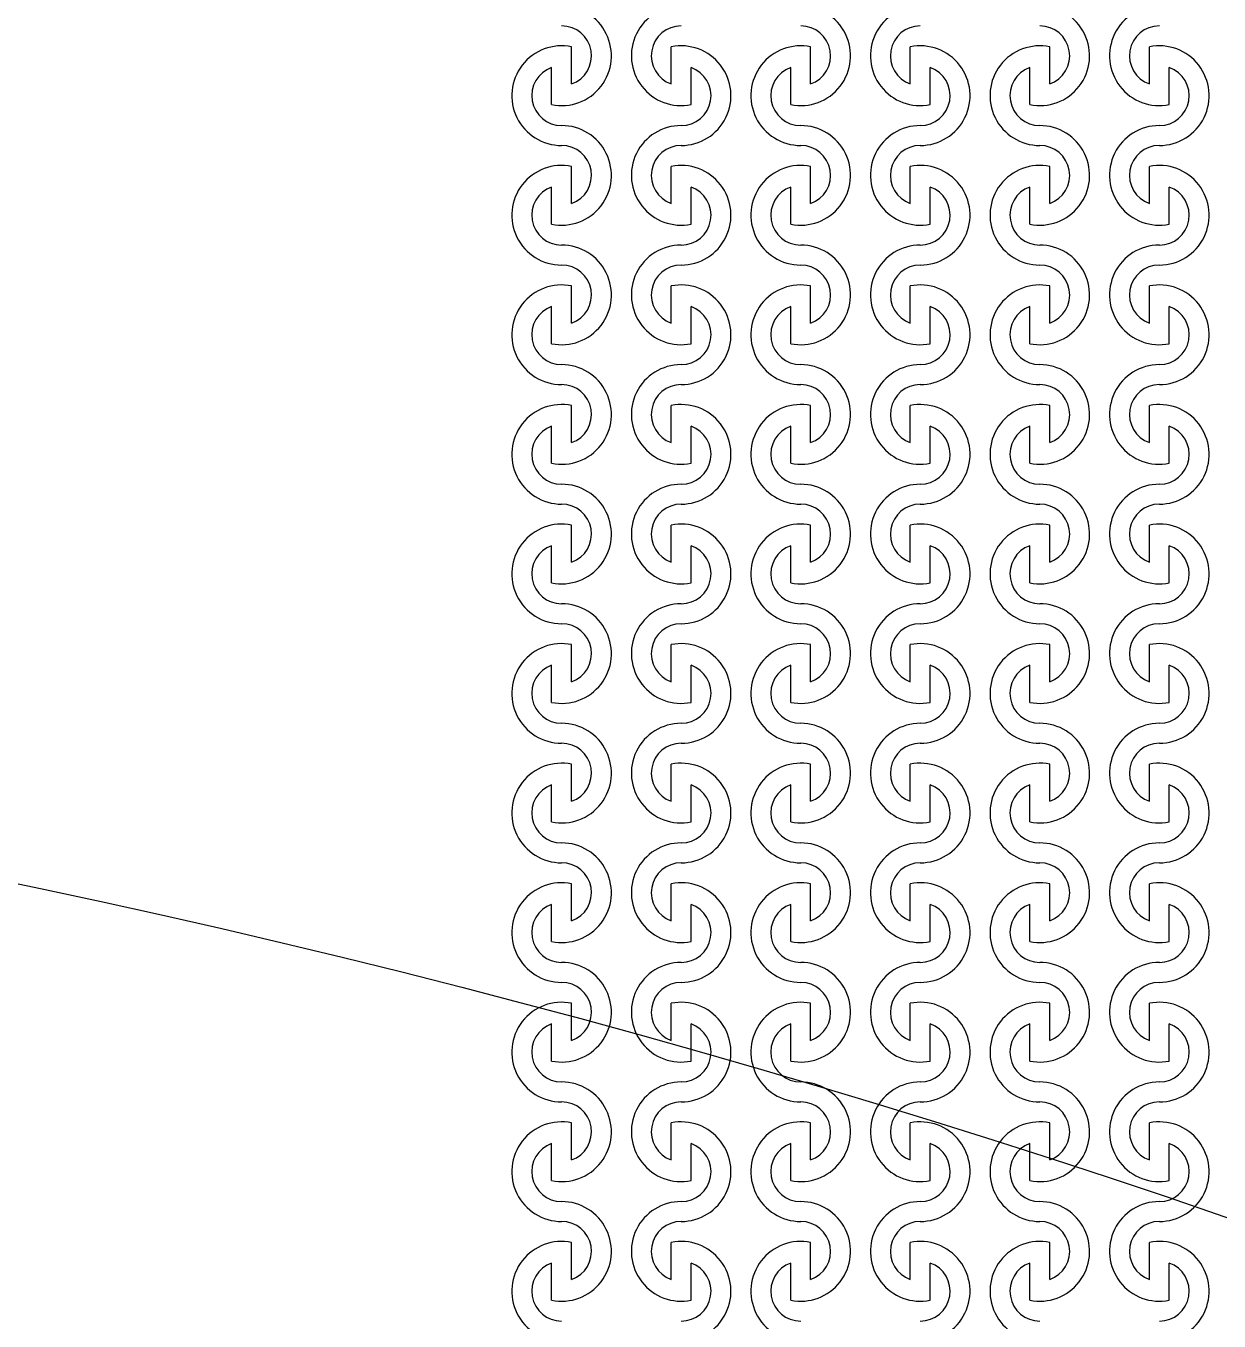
# Model space of a CAD drawing. Header units: millimetres. Extents: x 45556 to 173556, y 25313 to 153313.
# Drawn here: x 132210 to 135205, y 98688 to 101938 of the extents above; entities that cross this region are included whole.
import ezdxf

# ---------------------------------------------------------------- set-up
doc = ezdxf.new("R2010")
doc.units = ezdxf.units.MM
doc.layers.add('CLEAR', color=140, linetype='Continuous')

msp = doc.modelspace()

# ---------------------------------------------------------------- linework, layer by layer
for centre, radius in [((127056.2, 103313.2), 25000), ((127056.2, 103313.2), 15000), ((127056.2, 75313.2), 25000)]:
    msp.add_circle(centre, radius)
at = {"layer": 'CLEAR'}
for p, q in [((133579.8, 101792.5), (133579.8, 101885.7)), ((133579.8, 101792.5), (133579.8, 101885.7)), ((133579.8, 101792.5), (133579.8, 101885.7)), ((133579.8, 101792.5), (133579.8, 101885.7)), ((133829.8, 101792.5), (133829.8, 101885.7)), ((133829.8, 101792.5), (133829.8, 101885.7)), ((133829.8, 101792.5), (133829.8, 101885.7)), ((133829.8, 101792.5), (133829.8, 101885.7)), ((134179.8, 101792.5), (134179.8, 101885.7)), ((134179.8, 101792.5), (134179.8, 101885.7)), ((134179.8, 101792.5), (134179.8, 101885.7)), ((134179.8, 101792.5), (134179.8, 101885.7)), ((134429.8, 101792.5), (134429.8, 101885.7)), ((134429.8, 101792.5), (134429.8, 101885.7)), ((134429.8, 101792.5), (134429.8, 101885.7)), ((134429.8, 101792.5), (134429.8, 101885.7)), ((134779.8, 101792.5), (134779.8, 101885.7)), ((134779.8, 101792.5), (134779.8, 101885.7)), ((134779.8, 101792.5), (134779.8, 101885.7)), ((134779.8, 101792.5), (134779.8, 101885.7)), ((135029.8, 101792.5), (135029.8, 101885.7)), ((135029.8, 101792.5), (135029.8, 101885.7)), ((135029.8, 101792.5), (135029.8, 101885.7)), ((135029.8, 101792.5), (135029.8, 101885.7)), ((133529.8, 101740.8), (133529.8, 101833.9)), ((133529.8, 101740.8), (133529.8, 101833.9)), ((133529.8, 101740.8), (133529.8, 101833.9)), ((133529.8, 101740.8), (133529.8, 101833.9)), ((133879.8, 101740.8), (133879.8, 101833.9)), ((133879.8, 101740.8), (133879.8, 101833.9)), ((133879.8, 101740.8), (133879.8, 101833.9)), ((133879.8, 101740.8), (133879.8, 101833.9)), ((134129.8, 101740.8), (134129.8, 101833.9)), ((134129.8, 101740.8), (134129.8, 101833.9)), ((134129.8, 101740.8), (134129.8, 101833.9)), ((134129.8, 101740.8), (134129.8, 101833.9)), ((134479.8, 101740.8), (134479.8, 101833.9)), ((134479.8, 101740.8), (134479.8, 101833.9)), ((134479.8, 101740.8), (134479.8, 101833.9)), ((134479.8, 101740.8), (134479.8, 101833.9)), ((134729.8, 101740.8), (134729.8, 101833.9)), ((134729.8, 101740.8), (134729.8, 101833.9)), ((134729.8, 101740.8), (134729.8, 101833.9)), ((134729.8, 101740.8), (134729.8, 101833.9)), ((135079.8, 101740.8), (135079.8, 101833.9)), ((135079.8, 101740.8), (135079.8, 101833.9)), ((135079.8, 101740.8), (135079.8, 101833.9)), ((135079.8, 101740.8), (135079.8, 101833.9)), ((133579.8, 101492.5), (133579.8, 101585.7)), ((133579.8, 101492.5), (133579.8, 101585.7)), ((133579.8, 101492.5), (133579.8, 101585.7)), ((133579.8, 101492.5), (133579.8, 101585.7)), ((133829.8, 101492.5), (133829.8, 101585.7)), ((133829.8, 101492.5), (133829.8, 101585.7)), ((133829.8, 101492.5), (133829.8, 101585.7)), ((133829.8, 101492.5), (133829.8, 101585.7)), ((134179.8, 101492.5), (134179.8, 101585.7)), ((134179.8, 101492.5), (134179.8, 101585.7)), ((134179.8, 101492.5), (134179.8, 101585.7)), ((134179.8, 101492.5), (134179.8, 101585.7)), ((134429.8, 101492.5), (134429.8, 101585.7)), ((134429.8, 101492.5), (134429.8, 101585.7)), ((134429.8, 101492.5), (134429.8, 101585.7)), ((134429.8, 101492.5), (134429.8, 101585.7)), ((134779.8, 101492.5), (134779.8, 101585.7)), ((134779.8, 101492.5), (134779.8, 101585.7)), ((134779.8, 101492.5), (134779.8, 101585.7)), ((134779.8, 101492.5), (134779.8, 101585.7)), ((135029.8, 101492.5), (135029.8, 101585.7)), ((135029.8, 101492.5), (135029.8, 101585.7)), ((135029.8, 101492.5), (135029.8, 101585.7)), ((135029.8, 101492.5), (135029.8, 101585.7)), ((133529.8, 101440.8), (133529.8, 101533.9)), ((133529.8, 101440.8), (133529.8, 101533.9)), ((133529.8, 101440.8), (133529.8, 101533.9)), ((133529.8, 101440.8), (133529.8, 101533.9)), ((133879.8, 101440.8), (133879.8, 101533.9)), ((133879.8, 101440.8), (133879.8, 101533.9)), ((133879.8, 101440.8), (133879.8, 101533.9)), ((133879.8, 101440.8), (133879.8, 101533.9)), ((134129.8, 101440.8), (134129.8, 101533.9)), ((134129.8, 101440.8), (134129.8, 101533.9)), ((134129.8, 101440.8), (134129.8, 101533.9)), ((134129.8, 101440.8), (134129.8, 101533.9)), ((134479.8, 101440.8), (134479.8, 101533.9)), ((134479.8, 101440.8), (134479.8, 101533.9)), ((134479.8, 101440.8), (134479.8, 101533.9)), ((134479.8, 101440.8), (134479.8, 101533.9)), ((134729.8, 101440.8), (134729.8, 101533.9)), ((134729.8, 101440.8), (134729.8, 101533.9)), ((134729.8, 101440.8), (134729.8, 101533.9)), ((134729.8, 101440.8), (134729.8, 101533.9)), ((135079.8, 101440.8), (135079.8, 101533.9)), ((135079.8, 101440.8), (135079.8, 101533.9)), ((135079.8, 101440.8), (135079.8, 101533.9)), ((135079.8, 101440.8), (135079.8, 101533.9)), ((133579.8, 101192.5), (133579.8, 101285.7)), ((133579.8, 101192.5), (133579.8, 101285.7)), ((133579.8, 101192.5), (133579.8, 101285.7)), ((133579.8, 101192.5), (133579.8, 101285.7)), ((133829.8, 101192.5), (133829.8, 101285.7)), ((133829.8, 101192.5), (133829.8, 101285.7)), ((133829.8, 101192.5), (133829.8, 101285.7)), ((133829.8, 101192.5), (133829.8, 101285.7)), ((134179.8, 101192.5), (134179.8, 101285.7)), ((134179.8, 101192.5), (134179.8, 101285.7)), ((134179.8, 101192.5), (134179.8, 101285.7)), ((134179.8, 101192.5), (134179.8, 101285.7)), ((134429.8, 101192.5), (134429.8, 101285.7)), ((134429.8, 101192.5), (134429.8, 101285.7)), ((134429.8, 101192.5), (134429.8, 101285.7)), ((134429.8, 101192.5), (134429.8, 101285.7)), ((134779.8, 101192.5), (134779.8, 101285.7)), ((134779.8, 101192.5), (134779.8, 101285.7)), ((134779.8, 101192.5), (134779.8, 101285.7)), ((134779.8, 101192.5), (134779.8, 101285.7)), ((135029.8, 101192.5), (135029.8, 101285.7)), ((135029.8, 101192.5), (135029.8, 101285.7)), ((135029.8, 101192.5), (135029.8, 101285.7)), ((135029.8, 101192.5), (135029.8, 101285.7)), ((133529.8, 101140.8), (133529.8, 101233.9)), ((133529.8, 101140.8), (133529.8, 101233.9)), ((133529.8, 101140.8), (133529.8, 101233.9)), ((133529.8, 101140.8), (133529.8, 101233.9)), ((133879.8, 101140.8), (133879.8, 101233.9)), ((133879.8, 101140.8), (133879.8, 101233.9)), ((133879.8, 101140.8), (133879.8, 101233.9)), ((133879.8, 101140.8), (133879.8, 101233.9)), ((134129.8, 101140.8), (134129.8, 101233.9)), ((134129.8, 101140.8), (134129.8, 101233.9)), ((134129.8, 101140.8), (134129.8, 101233.9)), ((134129.8, 101140.8), (134129.8, 101233.9)), ((134479.8, 101140.8), (134479.8, 101233.9)), ((134479.8, 101140.8), (134479.8, 101233.9)), ((134479.8, 101140.8), (134479.8, 101233.9)), ((134479.8, 101140.8), (134479.8, 101233.9)), ((134729.8, 101140.8), (134729.8, 101233.9)), ((134729.8, 101140.8), (134729.8, 101233.9)), ((134729.8, 101140.8), (134729.8, 101233.9)), ((134729.8, 101140.8), (134729.8, 101233.9)), ((135079.8, 101140.8), (135079.8, 101233.9)), ((135079.8, 101140.8), (135079.8, 101233.9)), ((135079.8, 101140.8), (135079.8, 101233.9)), ((135079.8, 101140.8), (135079.8, 101233.9)), ((133579.8, 100892.5), (133579.8, 100985.7)), ((133579.8, 100892.5), (133579.8, 100985.7)), ((133579.8, 100892.5), (133579.8, 100985.7)), ((133579.8, 100892.5), (133579.8, 100985.7)), ((133829.8, 100892.5), (133829.8, 100985.7)), ((133829.8, 100892.5), (133829.8, 100985.7)), ((133829.8, 100892.5), (133829.8, 100985.7)), ((133829.8, 100892.5), (133829.8, 100985.7)), ((134179.8, 100892.5), (134179.8, 100985.7)), ((134179.8, 100892.5), (134179.8, 100985.7)), ((134179.8, 100892.5), (134179.8, 100985.7)), ((134179.8, 100892.5), (134179.8, 100985.7)), ((134429.8, 100892.5), (134429.8, 100985.7)), ((134429.8, 100892.5), (134429.8, 100985.7)), ((134429.8, 100892.5), (134429.8, 100985.7)), ((134429.8, 100892.5), (134429.8, 100985.7)), ((134779.8, 100892.5), (134779.8, 100985.7)), ((134779.8, 100892.5), (134779.8, 100985.7)), ((134779.8, 100892.5), (134779.8, 100985.7)), ((134779.8, 100892.5), (134779.8, 100985.7)), ((135029.8, 100892.5), (135029.8, 100985.7)), ((135029.8, 100892.5), (135029.8, 100985.7)), ((135029.8, 100892.5), (135029.8, 100985.7)), ((135029.8, 100892.5), (135029.8, 100985.7)), ((133529.8, 100840.8), (133529.8, 100933.9)), ((133529.8, 100840.8), (133529.8, 100933.9)), ((133529.8, 100840.8), (133529.8, 100933.9)), ((133529.8, 100840.8), (133529.8, 100933.9)), ((133879.8, 100840.8), (133879.8, 100933.9)), ((133879.8, 100840.8), (133879.8, 100933.9)), ((133879.8, 100840.8), (133879.8, 100933.9)), ((133879.8, 100840.8), (133879.8, 100933.9)), ((134129.8, 100840.8), (134129.8, 100933.9)), ((134129.8, 100840.8), (134129.8, 100933.9)), ((134129.8, 100840.8), (134129.8, 100933.9)), ((134129.8, 100840.8), (134129.8, 100933.9)), ((134479.8, 100840.8), (134479.8, 100933.9)), ((134479.8, 100840.8), (134479.8, 100933.9)), ((134479.8, 100840.8), (134479.8, 100933.9)), ((134479.8, 100840.8), (134479.8, 100933.9)), ((134729.8, 100840.8), (134729.8, 100933.9)), ((134729.8, 100840.8), (134729.8, 100933.9)), ((134729.8, 100840.8), (134729.8, 100933.9)), ((134729.8, 100840.8), (134729.8, 100933.9)), ((135079.8, 100840.8), (135079.8, 100933.9)), ((135079.8, 100840.8), (135079.8, 100933.9)), ((135079.8, 100840.8), (135079.8, 100933.9)), ((135079.8, 100840.8), (135079.8, 100933.9)), ((133579.8, 100592.5), (133579.8, 100685.7)), ((133579.8, 100592.5), (133579.8, 100685.7)), ((133579.8, 100592.5), (133579.8, 100685.7)), ((133579.8, 100592.5), (133579.8, 100685.7)), ((133829.8, 100592.5), (133829.8, 100685.7)), ((133829.8, 100592.5), (133829.8, 100685.7)), ((133829.8, 100592.5), (133829.8, 100685.7)), ((133829.8, 100592.5), (133829.8, 100685.7)), ((134179.8, 100592.5), (134179.8, 100685.7)), ((134179.8, 100592.5), (134179.8, 100685.7)), ((134179.8, 100592.5), (134179.8, 100685.7)), ((134179.8, 100592.5), (134179.8, 100685.7)), ((134429.8, 100592.5), (134429.8, 100685.7)), ((134429.8, 100592.5), (134429.8, 100685.7)), ((134429.8, 100592.5), (134429.8, 100685.7)), ((134429.8, 100592.5), (134429.8, 100685.7)), ((134779.8, 100592.5), (134779.8, 100685.7)), ((134779.8, 100592.5), (134779.8, 100685.7)), ((134779.8, 100592.5), (134779.8, 100685.7)), ((134779.8, 100592.5), (134779.8, 100685.7)), ((135029.8, 100592.5), (135029.8, 100685.7)), ((135029.8, 100592.5), (135029.8, 100685.7)), ((135029.8, 100592.5), (135029.8, 100685.7)), ((135029.8, 100592.5), (135029.8, 100685.7)), ((133529.8, 100540.8), (133529.8, 100633.9)), ((133529.8, 100540.8), (133529.8, 100633.9)), ((133529.8, 100540.8), (133529.8, 100633.9)), ((133529.8, 100540.8), (133529.8, 100633.9)), ((133879.8, 100540.8), (133879.8, 100633.9)), ((133879.8, 100540.8), (133879.8, 100633.9)), ((133879.8, 100540.8), (133879.8, 100633.9)), ((133879.8, 100540.8), (133879.8, 100633.9)), ((134129.8, 100540.8), (134129.8, 100633.9)), ((134129.8, 100540.8), (134129.8, 100633.9)), ((134129.8, 100540.8), (134129.8, 100633.9)), ((134129.8, 100540.8), (134129.8, 100633.9)), ((134479.8, 100540.8), (134479.8, 100633.9)), ((134479.8, 100540.8), (134479.8, 100633.9)), ((134479.8, 100540.8), (134479.8, 100633.9)), ((134479.8, 100540.8), (134479.8, 100633.9)), ((134729.8, 100540.8), (134729.8, 100633.9)), ((134729.8, 100540.8), (134729.8, 100633.9)), ((134729.8, 100540.8), (134729.8, 100633.9)), ((134729.8, 100540.8), (134729.8, 100633.9)), ((135079.8, 100540.8), (135079.8, 100633.9)), ((135079.8, 100540.8), (135079.8, 100633.9)), ((135079.8, 100540.8), (135079.8, 100633.9)), ((135079.8, 100540.8), (135079.8, 100633.9)), ((133579.8, 100292.5), (133579.8, 100385.7)), ((133579.8, 100292.5), (133579.8, 100385.7)), ((133579.8, 100292.5), (133579.8, 100385.7)), ((133579.8, 100292.5), (133579.8, 100385.7)), ((133829.8, 100292.5), (133829.8, 100385.7)), ((133829.8, 100292.5), (133829.8, 100385.7)), ((133829.8, 100292.5), (133829.8, 100385.7)), ((133829.8, 100292.5), (133829.8, 100385.7)), ((134179.8, 100292.5), (134179.8, 100385.7)), ((134179.8, 100292.5), (134179.8, 100385.7)), ((134179.8, 100292.5), (134179.8, 100385.7)), ((134179.8, 100292.5), (134179.8, 100385.7)), ((134429.8, 100292.5), (134429.8, 100385.7)), ((134429.8, 100292.5), (134429.8, 100385.7)), ((134429.8, 100292.5), (134429.8, 100385.7)), ((134429.8, 100292.5), (134429.8, 100385.7)), ((134779.8, 100292.5), (134779.8, 100385.7)), ((134779.8, 100292.5), (134779.8, 100385.7)), ((134779.8, 100292.5), (134779.8, 100385.7)), ((134779.8, 100292.5), (134779.8, 100385.7)), ((135029.8, 100292.5), (135029.8, 100385.7)), ((135029.8, 100292.5), (135029.8, 100385.7)), ((135029.8, 100292.5), (135029.8, 100385.7)), ((135029.8, 100292.5), (135029.8, 100385.7)), ((133529.8, 100240.8), (133529.8, 100333.9)), ((133529.8, 100240.8), (133529.8, 100333.9)), ((133529.8, 100240.8), (133529.8, 100333.9)), ((133529.8, 100240.8), (133529.8, 100333.9)), ((133879.8, 100240.8), (133879.8, 100333.9)), ((133879.8, 100240.8), (133879.8, 100333.9)), ((133879.8, 100240.8), (133879.8, 100333.9)), ((133879.8, 100240.8), (133879.8, 100333.9)), ((134129.8, 100240.8), (134129.8, 100333.9)), ((134129.8, 100240.8), (134129.8, 100333.9)), ((134129.8, 100240.8), (134129.8, 100333.9)), ((134129.8, 100240.8), (134129.8, 100333.9)), ((134479.8, 100240.8), (134479.8, 100333.9)), ((134479.8, 100240.8), (134479.8, 100333.9)), ((134479.8, 100240.8), (134479.8, 100333.9)), ((134479.8, 100240.8), (134479.8, 100333.9)), ((134729.8, 100240.8), (134729.8, 100333.9)), ((134729.8, 100240.8), (134729.8, 100333.9)), ((134729.8, 100240.8), (134729.8, 100333.9)), ((134729.8, 100240.8), (134729.8, 100333.9)), ((135079.8, 100240.8), (135079.8, 100333.9)), ((135079.8, 100240.8), (135079.8, 100333.9)), ((135079.8, 100240.8), (135079.8, 100333.9)), ((135079.8, 100240.8), (135079.8, 100333.9)), ((133579.8, 99992.5), (133579.8, 100085.7)), ((133579.8, 99992.5), (133579.8, 100085.7)), ((133579.8, 99992.5), (133579.8, 100085.7)), ((133579.8, 99992.5), (133579.8, 100085.7)), ((133829.8, 99992.5), (133829.8, 100085.7)), ((133829.8, 99992.5), (133829.8, 100085.7)), ((133829.8, 99992.5), (133829.8, 100085.7)), ((133829.8, 99992.5), (133829.8, 100085.7)), ((134179.8, 99992.5), (134179.8, 100085.7)), ((134179.8, 99992.5), (134179.8, 100085.7)), ((134179.8, 99992.5), (134179.8, 100085.7)), ((134179.8, 99992.5), (134179.8, 100085.7)), ((134429.8, 99992.5), (134429.8, 100085.7)), ((134429.8, 99992.5), (134429.8, 100085.7)), ((134429.8, 99992.5), (134429.8, 100085.7)), ((134429.8, 99992.5), (134429.8, 100085.7)), ((134779.8, 99992.5), (134779.8, 100085.7)), ((134779.8, 99992.5), (134779.8, 100085.7)), ((134779.8, 99992.5), (134779.8, 100085.7)), ((134779.8, 99992.5), (134779.8, 100085.7)), ((135029.8, 99992.5), (135029.8, 100085.7)), ((135029.8, 99992.5), (135029.8, 100085.7)), ((135029.8, 99992.5), (135029.8, 100085.7)), ((135029.8, 99992.5), (135029.8, 100085.7)), ((133529.8, 99940.8), (133529.8, 100033.9)), ((133529.8, 99940.8), (133529.8, 100033.9)), ((133529.8, 99940.8), (133529.8, 100033.9)), ((133529.8, 99940.8), (133529.8, 100033.9)), ((133879.8, 99940.8), (133879.8, 100033.9)), ((133879.8, 99940.8), (133879.8, 100033.9)), ((133879.8, 99940.8), (133879.8, 100033.9)), ((133879.8, 99940.8), (133879.8, 100033.9)), ((134129.8, 99940.8), (134129.8, 100033.9)), ((134129.8, 99940.8), (134129.8, 100033.9)), ((134129.8, 99940.8), (134129.8, 100033.9)), ((134129.8, 99940.8), (134129.8, 100033.9)), ((134479.8, 99940.8), (134479.8, 100033.9)), ((134479.8, 99940.8), (134479.8, 100033.9)), ((134479.8, 99940.8), (134479.8, 100033.9)), ((134479.8, 99940.8), (134479.8, 100033.9)), ((134729.8, 99940.8), (134729.8, 100033.9)), ((134729.8, 99940.8), (134729.8, 100033.9)), ((134729.8, 99940.8), (134729.8, 100033.9)), ((134729.8, 99940.8), (134729.8, 100033.9)), ((135079.8, 99940.8), (135079.8, 100033.9)), ((135079.8, 99940.8), (135079.8, 100033.9)), ((135079.8, 99940.8), (135079.8, 100033.9)), ((135079.8, 99940.8), (135079.8, 100033.9)), ((133579.8, 99692.5), (133579.8, 99785.7)), ((133579.8, 99692.5), (133579.8, 99785.7)), ((133579.8, 99692.5), (133579.8, 99785.7)), ((133579.8, 99692.5), (133579.8, 99785.7)), ((133829.8, 99692.5), (133829.8, 99785.7)), ((133829.8, 99692.5), (133829.8, 99785.7)), ((133829.8, 99692.5), (133829.8, 99785.7)), ((133829.8, 99692.5), (133829.8, 99785.7)), ((134179.8, 99692.5), (134179.8, 99785.7)), ((134179.8, 99692.5), (134179.8, 99785.7)), ((134179.8, 99692.5), (134179.8, 99785.7)), ((134179.8, 99692.5), (134179.8, 99785.7)), ((134429.8, 99692.5), (134429.8, 99785.7)), ((134429.8, 99692.5), (134429.8, 99785.7)), ((134429.8, 99692.5), (134429.8, 99785.7)), ((134429.8, 99692.5), (134429.8, 99785.7)), ((134779.8, 99692.5), (134779.8, 99785.7)), ((134779.8, 99692.5), (134779.8, 99785.7)), ((134779.8, 99692.5), (134779.8, 99785.7)), ((134779.8, 99692.5), (134779.8, 99785.7)), ((135029.8, 99692.5), (135029.8, 99785.7)), ((135029.8, 99692.5), (135029.8, 99785.7)), ((135029.8, 99692.5), (135029.8, 99785.7)), ((135029.8, 99692.5), (135029.8, 99785.7)), ((133529.8, 99640.8), (133529.8, 99733.9)), ((133529.8, 99640.8), (133529.8, 99733.9)), ((133529.8, 99640.8), (133529.8, 99733.9)), ((133529.8, 99640.8), (133529.8, 99733.9)), ((133879.8, 99640.8), (133879.8, 99733.9)), ((133879.8, 99640.8), (133879.8, 99733.9)), ((133879.8, 99640.8), (133879.8, 99733.9)), ((133879.8, 99640.8), (133879.8, 99733.9)), ((134129.8, 99640.8), (134129.8, 99733.9)), ((134129.8, 99640.8), (134129.8, 99733.9)), ((134129.8, 99640.8), (134129.8, 99733.9)), ((134129.8, 99640.8), (134129.8, 99733.9)), ((134479.8, 99640.8), (134479.8, 99733.9)), ((134479.8, 99640.8), (134479.8, 99733.9)), ((134479.8, 99640.8), (134479.8, 99733.9)), ((134479.8, 99640.8), (134479.8, 99733.9)), ((134729.8, 99640.8), (134729.8, 99733.9)), ((134729.8, 99640.8), (134729.8, 99733.9)), ((134729.8, 99640.8), (134729.8, 99733.9)), ((134729.8, 99640.8), (134729.8, 99733.9)), ((135079.8, 99640.8), (135079.8, 99733.9)), ((135079.8, 99640.8), (135079.8, 99733.9)), ((135079.8, 99640.8), (135079.8, 99733.9)), ((135079.8, 99640.8), (135079.8, 99733.9)), ((133579.8, 99392.5), (133579.8, 99485.7)), ((133579.8, 99392.5), (133579.8, 99485.7)), ((133579.8, 99392.5), (133579.8, 99485.7)), ((133579.8, 99392.5), (133579.8, 99485.7)), ((133829.8, 99392.5), (133829.8, 99485.7)), ((133829.8, 99392.5), (133829.8, 99485.7)), ((133829.8, 99392.5), (133829.8, 99485.7)), ((133829.8, 99392.5), (133829.8, 99485.7)), ((134179.8, 99392.5), (134179.8, 99485.7)), ((134179.8, 99392.5), (134179.8, 99485.7)), ((134179.8, 99392.5), (134179.8, 99485.7)), ((134179.8, 99392.5), (134179.8, 99485.7)), ((134429.8, 99392.5), (134429.8, 99485.7)), ((134429.8, 99392.5), (134429.8, 99485.7)), ((134429.8, 99392.5), (134429.8, 99485.7)), ((134429.8, 99392.5), (134429.8, 99485.7)), ((134779.8, 99392.5), (134779.8, 99485.7)), ((134779.8, 99392.5), (134779.8, 99485.7)), ((134779.8, 99392.5), (134779.8, 99485.7)), ((134779.8, 99392.5), (134779.8, 99485.7)), ((135029.8, 99392.5), (135029.8, 99485.7)), ((135029.8, 99392.5), (135029.8, 99485.7)), ((135029.8, 99392.5), (135029.8, 99485.7)), ((135029.8, 99392.5), (135029.8, 99485.7)), ((133529.8, 99340.8), (133529.8, 99433.9)), ((133529.8, 99340.8), (133529.8, 99433.9)), ((133529.8, 99340.8), (133529.8, 99433.9)), ((133529.8, 99340.8), (133529.8, 99433.9)), ((133879.8, 99340.8), (133879.8, 99433.9)), ((133879.8, 99340.8), (133879.8, 99433.9)), ((133879.8, 99340.8), (133879.8, 99433.9)), ((133879.8, 99340.8), (133879.8, 99433.9)), ((134129.8, 99340.8), (134129.8, 99433.9)), ((134129.8, 99340.8), (134129.8, 99433.9)), ((134129.8, 99340.8), (134129.8, 99433.9)), ((134129.8, 99340.8), (134129.8, 99433.9)), ((134479.8, 99340.8), (134479.8, 99433.9)), ((134479.8, 99340.8), (134479.8, 99433.9)), ((134479.8, 99340.8), (134479.8, 99433.9)), ((134479.8, 99340.8), (134479.8, 99433.9)), ((134729.8, 99340.8), (134729.8, 99433.9)), ((134729.8, 99340.8), (134729.8, 99433.9)), ((134729.8, 99340.8), (134729.8, 99433.9)), ((134729.8, 99340.8), (134729.8, 99433.9)), ((135079.8, 99340.8), (135079.8, 99433.9)), ((135079.8, 99340.8), (135079.8, 99433.9)), ((135079.8, 99340.8), (135079.8, 99433.9)), ((135079.8, 99340.8), (135079.8, 99433.9)), ((133579.8, 99092.5), (133579.8, 99185.7)), ((133579.8, 99092.5), (133579.8, 99185.7)), ((133579.8, 99092.5), (133579.8, 99185.7)), ((133579.8, 99092.5), (133579.8, 99185.7)), ((133829.8, 99092.5), (133829.8, 99185.7)), ((133829.8, 99092.5), (133829.8, 99185.7)), ((133829.8, 99092.5), (133829.8, 99185.7)), ((133829.8, 99092.5), (133829.8, 99185.7)), ((134179.8, 99092.5), (134179.8, 99185.7)), ((134179.8, 99092.5), (134179.8, 99185.7)), ((134179.8, 99092.5), (134179.8, 99185.7)), ((134179.8, 99092.5), (134179.8, 99185.7)), ((134429.8, 99092.5), (134429.8, 99185.7)), ((134429.8, 99092.5), (134429.8, 99185.7)), ((134429.8, 99092.5), (134429.8, 99185.7)), ((134429.8, 99092.5), (134429.8, 99185.7)), ((134779.8, 99092.5), (134779.8, 99185.7)), ((134779.8, 99092.5), (134779.8, 99185.7)), ((134779.8, 99092.5), (134779.8, 99185.7)), ((134779.8, 99092.5), (134779.8, 99185.7)), ((135029.8, 99092.5), (135029.8, 99185.7)), ((135029.8, 99092.5), (135029.8, 99185.7)), ((135029.8, 99092.5), (135029.8, 99185.7)), ((135029.8, 99092.5), (135029.8, 99185.7)), ((133529.8, 99040.8), (133529.8, 99133.9)), ((133529.8, 99040.8), (133529.8, 99133.9)), ((133529.8, 99040.8), (133529.8, 99133.9)), ((133529.8, 99040.8), (133529.8, 99133.9)), ((133879.8, 99040.8), (133879.8, 99133.9)), ((133879.8, 99040.8), (133879.8, 99133.9)), ((133879.8, 99040.8), (133879.8, 99133.9)), ((133879.8, 99040.8), (133879.8, 99133.9)), ((134129.8, 99040.8), (134129.8, 99133.9)), ((134129.8, 99040.8), (134129.8, 99133.9)), ((134129.8, 99040.8), (134129.8, 99133.9)), ((134129.8, 99040.8), (134129.8, 99133.9)), ((134479.8, 99040.8), (134479.8, 99133.9)), ((134479.8, 99040.8), (134479.8, 99133.9)), ((134479.8, 99040.8), (134479.8, 99133.9)), ((134479.8, 99040.8), (134479.8, 99133.9)), ((134729.8, 99040.8), (134729.8, 99133.9)), ((134729.8, 99040.8), (134729.8, 99133.9)), ((134729.8, 99040.8), (134729.8, 99133.9)), ((134729.8, 99040.8), (134729.8, 99133.9)), ((135079.8, 99040.8), (135079.8, 99133.9)), ((135079.8, 99040.8), (135079.8, 99133.9)), ((135079.8, 99040.8), (135079.8, 99133.9)), ((135079.8, 99040.8), (135079.8, 99133.9)), ((133579.8, 98792.5), (133579.8, 98885.7)), ((133579.8, 98792.5), (133579.8, 98885.7)), ((133579.8, 98792.5), (133579.8, 98885.7)), ((133579.8, 98792.5), (133579.8, 98885.7)), ((133829.8, 98792.5), (133829.8, 98885.7)), ((133829.8, 98792.5), (133829.8, 98885.7)), ((133829.8, 98792.5), (133829.8, 98885.7)), ((133829.8, 98792.5), (133829.8, 98885.7)), ((134179.8, 98792.5), (134179.8, 98885.7)), ((134179.8, 98792.5), (134179.8, 98885.7)), ((134179.8, 98792.5), (134179.8, 98885.7)), ((134179.8, 98792.5), (134179.8, 98885.7)), ((134429.8, 98792.5), (134429.8, 98885.7)), ((134429.8, 98792.5), (134429.8, 98885.7)), ((134429.8, 98792.5), (134429.8, 98885.7)), ((134429.8, 98792.5), (134429.8, 98885.7)), ((134779.8, 98792.5), (134779.8, 98885.7)), ((134779.8, 98792.5), (134779.8, 98885.7)), ((134779.8, 98792.5), (134779.8, 98885.7)), ((134779.8, 98792.5), (134779.8, 98885.7)), ((135029.8, 98792.5), (135029.8, 98885.7)), ((135029.8, 98792.5), (135029.8, 98885.7)), ((135029.8, 98792.5), (135029.8, 98885.7)), ((135029.8, 98792.5), (135029.8, 98885.7)), ((133529.8, 98740.8), (133529.8, 98833.9)), ((133529.8, 98740.8), (133529.8, 98833.9)), ((133529.8, 98740.8), (133529.8, 98833.9)), ((133529.8, 98740.8), (133529.8, 98833.9)), ((133879.8, 98740.8), (133879.8, 98833.9)), ((133879.8, 98740.8), (133879.8, 98833.9)), ((133879.8, 98740.8), (133879.8, 98833.9)), ((133879.8, 98740.8), (133879.8, 98833.9)), ((134129.8, 98740.8), (134129.8, 98833.9)), ((134129.8, 98740.8), (134129.8, 98833.9)), ((134129.8, 98740.8), (134129.8, 98833.9)), ((134129.8, 98740.8), (134129.8, 98833.9)), ((134479.8, 98740.8), (134479.8, 98833.9)), ((134479.8, 98740.8), (134479.8, 98833.9)), ((134479.8, 98740.8), (134479.8, 98833.9)), ((134479.8, 98740.8), (134479.8, 98833.9)), ((134729.8, 98740.8), (134729.8, 98833.9)), ((134729.8, 98740.8), (134729.8, 98833.9)), ((134729.8, 98740.8), (134729.8, 98833.9)), ((134729.8, 98740.8), (134729.8, 98833.9)), ((135079.8, 98740.8), (135079.8, 98833.9)), ((135079.8, 98740.8), (135079.8, 98833.9)), ((135079.8, 98740.8), (135079.8, 98833.9)), ((135079.8, 98740.8), (135079.8, 98833.9))]:
    msp.add_line(p, q, dxfattribs=at)
for centre, radius, start, end in [((133554.8, 101863.2), 125, 258.463, 90), ((133554.8, 101863.2), 125, 258.463, 90), ((133854.8, 101863.2), 125, 90, 281.537), ((133854.8, 101863.2), 125, 90, 281.537), ((134154.8, 101863.2), 125, 258.463, 90), ((134154.8, 101863.2), 125, 258.463, 90), ((134454.8, 101863.2), 125, 90, 281.537), ((134454.8, 101863.2), 125, 90, 281.537), ((134754.8, 101863.2), 125, 258.463, 90), ((134754.8, 101863.2), 125, 258.463, 90), ((135054.8, 101863.2), 125, 90, 281.537), ((135054.8, 101863.2), 125, 90, 281.537), ((133554.8, 101863.2), 75, 289.4712, 90), ((133554.8, 101863.2), 75, 289.4712, 90), ((133854.8, 101863.2), 75, 90, 250.5288), ((133854.8, 101863.2), 75, 90, 250.5288), ((134154.8, 101863.2), 75, 289.4712, 90), ((134154.8, 101863.2), 75, 289.4712, 90), ((134454.8, 101863.2), 75, 90, 250.5288), ((134454.8, 101863.2), 75, 90, 250.5288), ((134754.8, 101863.2), 75, 289.4712, 90), ((134754.8, 101863.2), 75, 289.4712, 90), ((135054.8, 101863.2), 75, 90, 250.5288), ((135054.8, 101863.2), 75, 90, 250.5288), ((133554.8, 101763.2), 125, 78.463, 270), ((133554.8, 101763.2), 125, 78.463, 270), ((133854.8, 101763.2), 125, 270, 101.537), ((133854.8, 101763.2), 125, 270, 101.537), ((134154.8, 101763.2), 125, 78.463, 270), ((134154.8, 101763.2), 125, 78.463, 270), ((134454.8, 101763.2), 125, 270, 101.537), ((134454.8, 101763.2), 125, 270, 101.537), ((134754.8, 101763.2), 125, 78.463, 270), ((134754.8, 101763.2), 125, 78.463, 270), ((135054.8, 101763.2), 125, 270, 101.537), ((135054.8, 101763.2), 125, 270, 101.537), ((133554.8, 101763.2), 75, 109.4712, 270), ((133554.8, 101763.2), 75, 109.4712, 270), ((133854.8, 101763.2), 75, 270, 70.5288), ((133854.8, 101763.2), 75, 270, 70.5288), ((134154.8, 101763.2), 75, 109.4712, 270), ((134154.8, 101763.2), 75, 109.4712, 270), ((134454.8, 101763.2), 75, 270, 70.5288), ((134454.8, 101763.2), 75, 270, 70.5288), ((134754.8, 101763.2), 75, 109.4712, 270), ((134754.8, 101763.2), 75, 109.4712, 270), ((135054.8, 101763.2), 75, 270, 70.5288), ((135054.8, 101763.2), 75, 270, 70.5288), ((133554.8, 101563.2), 125, 258.463, 90), ((133554.8, 101563.2), 125, 258.463, 90), ((133854.8, 101563.2), 125, 90, 281.537), ((133854.8, 101563.2), 125, 90, 281.537), ((134154.8, 101563.2), 125, 258.463, 90), ((134154.8, 101563.2), 125, 258.463, 90), ((134454.8, 101563.2), 125, 90, 281.537), ((134454.8, 101563.2), 125, 90, 281.537), ((134754.8, 101563.2), 125, 258.463, 90), ((134754.8, 101563.2), 125, 258.463, 90), ((135054.8, 101563.2), 125, 90, 281.537), ((135054.8, 101563.2), 125, 90, 281.537), ((133554.8, 101563.2), 75, 289.4712, 90), ((133554.8, 101563.2), 75, 289.4712, 90), ((133854.8, 101563.2), 75, 90, 250.5288), ((133854.8, 101563.2), 75, 90, 250.5288), ((134154.8, 101563.2), 75, 289.4712, 90), ((134154.8, 101563.2), 75, 289.4712, 90), ((134454.8, 101563.2), 75, 90, 250.5288), ((134454.8, 101563.2), 75, 90, 250.5288), ((134754.8, 101563.2), 75, 289.4712, 90), ((134754.8, 101563.2), 75, 289.4712, 90), ((135054.8, 101563.2), 75, 90, 250.5288), ((135054.8, 101563.2), 75, 90, 250.5288), ((133554.8, 101463.2), 125, 78.463, 270), ((133554.8, 101463.2), 125, 78.463, 270), ((133854.8, 101463.2), 125, 270, 101.537), ((133854.8, 101463.2), 125, 270, 101.537), ((134154.8, 101463.2), 125, 78.463, 270), ((134154.8, 101463.2), 125, 78.463, 270), ((134454.8, 101463.2), 125, 270, 101.537), ((134454.8, 101463.2), 125, 270, 101.537), ((134754.8, 101463.2), 125, 78.463, 270), ((134754.8, 101463.2), 125, 78.463, 270), ((135054.8, 101463.2), 125, 270, 101.537), ((135054.8, 101463.2), 125, 270, 101.537), ((133554.8, 101463.2), 75, 109.4712, 270), ((133554.8, 101463.2), 75, 109.4712, 270), ((133854.8, 101463.2), 75, 270, 70.5288), ((133854.8, 101463.2), 75, 270, 70.5288), ((134154.8, 101463.2), 75, 109.4712, 270), ((134154.8, 101463.2), 75, 109.4712, 270), ((134454.8, 101463.2), 75, 270, 70.5288), ((134454.8, 101463.2), 75, 270, 70.5288), ((134754.8, 101463.2), 75, 109.4712, 270), ((134754.8, 101463.2), 75, 109.4712, 270), ((135054.8, 101463.2), 75, 270, 70.5288), ((135054.8, 101463.2), 75, 270, 70.5288), ((133554.8, 101263.2), 125, 258.463, 90), ((133554.8, 101263.2), 125, 258.463, 90), ((133854.8, 101263.2), 125, 90, 281.537), ((133854.8, 101263.2), 125, 90, 281.537), ((134154.8, 101263.2), 125, 258.463, 90), ((134154.8, 101263.2), 125, 258.463, 90), ((134454.8, 101263.2), 125, 90, 281.537), ((134454.8, 101263.2), 125, 90, 281.537), ((134754.8, 101263.2), 125, 258.463, 90), ((134754.8, 101263.2), 125, 258.463, 90), ((135054.8, 101263.2), 125, 90, 281.537), ((135054.8, 101263.2), 125, 90, 281.537), ((133554.8, 101263.2), 75, 289.4712, 90), ((133554.8, 101263.2), 75, 289.4712, 90), ((133854.8, 101263.2), 75, 90, 250.5288), ((133854.8, 101263.2), 75, 90, 250.5288), ((134154.8, 101263.2), 75, 289.4712, 90), ((134154.8, 101263.2), 75, 289.4712, 90), ((134454.8, 101263.2), 75, 90, 250.5288), ((134454.8, 101263.2), 75, 90, 250.5288), ((134754.8, 101263.2), 75, 289.4712, 90), ((134754.8, 101263.2), 75, 289.4712, 90), ((135054.8, 101263.2), 75, 90, 250.5288), ((135054.8, 101263.2), 75, 90, 250.5288), ((133554.8, 101163.2), 125, 78.463, 270), ((133554.8, 101163.2), 125, 78.463, 270), ((133854.8, 101163.2), 125, 270, 101.537), ((133854.8, 101163.2), 125, 270, 101.537), ((134154.8, 101163.2), 125, 78.463, 270), ((134154.8, 101163.2), 125, 78.463, 270), ((134454.8, 101163.2), 125, 270, 101.537), ((134454.8, 101163.2), 125, 270, 101.537), ((134754.8, 101163.2), 125, 78.463, 270), ((134754.8, 101163.2), 125, 78.463, 270), ((135054.8, 101163.2), 125, 270, 101.537), ((135054.8, 101163.2), 125, 270, 101.537), ((133554.8, 101163.2), 75, 109.4712, 270), ((133554.8, 101163.2), 75, 109.4712, 270), ((133854.8, 101163.2), 75, 270, 70.5288), ((133854.8, 101163.2), 75, 270, 70.5288), ((134154.8, 101163.2), 75, 109.4712, 270), ((134154.8, 101163.2), 75, 109.4712, 270), ((134454.8, 101163.2), 75, 270, 70.5288), ((134454.8, 101163.2), 75, 270, 70.5288), ((134754.8, 101163.2), 75, 109.4712, 270), ((134754.8, 101163.2), 75, 109.4712, 270), ((135054.8, 101163.2), 75, 270, 70.5288), ((135054.8, 101163.2), 75, 270, 70.5288), ((133554.8, 100963.2), 125, 258.463, 90), ((133554.8, 100963.2), 125, 258.463, 90), ((133854.8, 100963.2), 125, 90, 281.537), ((133854.8, 100963.2), 125, 90, 281.537), ((134154.8, 100963.2), 125, 258.463, 90), ((134154.8, 100963.2), 125, 258.463, 90), ((134454.8, 100963.2), 125, 90, 281.537), ((134454.8, 100963.2), 125, 90, 281.537), ((134754.8, 100963.2), 125, 258.463, 90), ((134754.8, 100963.2), 125, 258.463, 90), ((135054.8, 100963.2), 125, 90, 281.537), ((135054.8, 100963.2), 125, 90, 281.537), ((133554.8, 100963.2), 75, 289.4712, 90), ((133554.8, 100963.2), 75, 289.4712, 90), ((133854.8, 100963.2), 75, 90, 250.5288), ((133854.8, 100963.2), 75, 90, 250.5288), ((134154.8, 100963.2), 75, 289.4712, 90), ((134154.8, 100963.2), 75, 289.4712, 90), ((134454.8, 100963.2), 75, 90, 250.5288), ((134454.8, 100963.2), 75, 90, 250.5288), ((134754.8, 100963.2), 75, 289.4712, 90), ((134754.8, 100963.2), 75, 289.4712, 90), ((135054.8, 100963.2), 75, 90, 250.5288), ((135054.8, 100963.2), 75, 90, 250.5288), ((133554.8, 100863.2), 125, 78.463, 270), ((133554.8, 100863.2), 125, 78.463, 270), ((133854.8, 100863.2), 125, 270, 101.537), ((133854.8, 100863.2), 125, 270, 101.537), ((134154.8, 100863.2), 125, 78.463, 270), ((134154.8, 100863.2), 125, 78.463, 270), ((134454.8, 100863.2), 125, 270, 101.537), ((134454.8, 100863.2), 125, 270, 101.537), ((134754.8, 100863.2), 125, 78.463, 270), ((134754.8, 100863.2), 125, 78.463, 270), ((135054.8, 100863.2), 125, 270, 101.537), ((135054.8, 100863.2), 125, 270, 101.537), ((133554.8, 100863.2), 75, 109.4712, 270), ((133554.8, 100863.2), 75, 109.4712, 270), ((133854.8, 100863.2), 75, 270, 70.5288), ((133854.8, 100863.2), 75, 270, 70.5288), ((134154.8, 100863.2), 75, 109.4712, 270), ((134154.8, 100863.2), 75, 109.4712, 270), ((134454.8, 100863.2), 75, 270, 70.5288), ((134454.8, 100863.2), 75, 270, 70.5288), ((134754.8, 100863.2), 75, 109.4712, 270), ((134754.8, 100863.2), 75, 109.4712, 270), ((135054.8, 100863.2), 75, 270, 70.5288), ((135054.8, 100863.2), 75, 270, 70.5288), ((133554.8, 100663.2), 125, 258.463, 90), ((133554.8, 100663.2), 125, 258.463, 90), ((133854.8, 100663.2), 125, 90, 281.537), ((133854.8, 100663.2), 125, 90, 281.537), ((134154.8, 100663.2), 125, 258.463, 90), ((134154.8, 100663.2), 125, 258.463, 90), ((134454.8, 100663.2), 125, 90, 281.537), ((134454.8, 100663.2), 125, 90, 281.537), ((134754.8, 100663.2), 125, 258.463, 90), ((134754.8, 100663.2), 125, 258.463, 90), ((135054.8, 100663.2), 125, 90, 281.537), ((135054.8, 100663.2), 125, 90, 281.537), ((133554.8, 100663.2), 75, 289.4712, 90), ((133554.8, 100663.2), 75, 289.4712, 90), ((133854.8, 100663.2), 75, 90, 250.5288), ((133854.8, 100663.2), 75, 90, 250.5288), ((134154.8, 100663.2), 75, 289.4712, 90), ((134154.8, 100663.2), 75, 289.4712, 90), ((134454.8, 100663.2), 75, 90, 250.5288), ((134454.8, 100663.2), 75, 90, 250.5288), ((134754.8, 100663.2), 75, 289.4712, 90), ((134754.8, 100663.2), 75, 289.4712, 90), ((135054.8, 100663.2), 75, 90, 250.5288), ((135054.8, 100663.2), 75, 90, 250.5288), ((133554.8, 100563.2), 125, 78.463, 270), ((133554.8, 100563.2), 125, 78.463, 270), ((133854.8, 100563.2), 125, 270, 101.537), ((133854.8, 100563.2), 125, 270, 101.537), ((134154.8, 100563.2), 125, 78.463, 270), ((134154.8, 100563.2), 125, 78.463, 270), ((134454.8, 100563.2), 125, 270, 101.537), ((134454.8, 100563.2), 125, 270, 101.537), ((134754.8, 100563.2), 125, 78.463, 270), ((134754.8, 100563.2), 125, 78.463, 270), ((135054.8, 100563.2), 125, 270, 101.537), ((135054.8, 100563.2), 125, 270, 101.537), ((133554.8, 100563.2), 75, 109.4712, 270), ((133554.8, 100563.2), 75, 109.4712, 270), ((133854.8, 100563.2), 75, 270, 70.5288), ((133854.8, 100563.2), 75, 270, 70.5288), ((134154.8, 100563.2), 75, 109.4712, 270), ((134154.8, 100563.2), 75, 109.4712, 270), ((134454.8, 100563.2), 75, 270, 70.5288), ((134454.8, 100563.2), 75, 270, 70.5288), ((134754.8, 100563.2), 75, 109.4712, 270), ((134754.8, 100563.2), 75, 109.4712, 270), ((135054.8, 100563.2), 75, 270, 70.5288), ((135054.8, 100563.2), 75, 270, 70.5288), ((133554.8, 100363.2), 125, 258.463, 90), ((133554.8, 100363.2), 125, 258.463, 90), ((133854.8, 100363.2), 125, 90, 281.537), ((133854.8, 100363.2), 125, 90, 281.537), ((134154.8, 100363.2), 125, 258.463, 90), ((134154.8, 100363.2), 125, 258.463, 90), ((134454.8, 100363.2), 125, 90, 281.537), ((134454.8, 100363.2), 125, 90, 281.537), ((134754.8, 100363.2), 125, 258.463, 90), ((134754.8, 100363.2), 125, 258.463, 90), ((135054.8, 100363.2), 125, 90, 281.537), ((135054.8, 100363.2), 125, 90, 281.537), ((133554.8, 100363.2), 75, 289.4712, 90), ((133554.8, 100363.2), 75, 289.4712, 90), ((133854.8, 100363.2), 75, 90, 250.5288), ((133854.8, 100363.2), 75, 90, 250.5288), ((134154.8, 100363.2), 75, 289.4712, 90), ((134154.8, 100363.2), 75, 289.4712, 90), ((134454.8, 100363.2), 75, 90, 250.5288), ((134454.8, 100363.2), 75, 90, 250.5288), ((134754.8, 100363.2), 75, 289.4712, 90), ((134754.8, 100363.2), 75, 289.4712, 90), ((135054.8, 100363.2), 75, 90, 250.5288), ((135054.8, 100363.2), 75, 90, 250.5288), ((133554.8, 100263.2), 125, 78.463, 270), ((133554.8, 100263.2), 125, 78.463, 270), ((133854.8, 100263.2), 125, 270, 101.537), ((133854.8, 100263.2), 125, 270, 101.537), ((134154.8, 100263.2), 125, 78.463, 270), ((134154.8, 100263.2), 125, 78.463, 270), ((134454.8, 100263.2), 125, 270, 101.537), ((134454.8, 100263.2), 125, 270, 101.537), ((134754.8, 100263.2), 125, 78.463, 270), ((134754.8, 100263.2), 125, 78.463, 270), ((135054.8, 100263.2), 125, 270, 101.537), ((135054.8, 100263.2), 125, 270, 101.537), ((133554.8, 100263.2), 75, 109.4712, 270), ((133554.8, 100263.2), 75, 109.4712, 270), ((133854.8, 100263.2), 75, 270, 70.5288), ((133854.8, 100263.2), 75, 270, 70.5288), ((134154.8, 100263.2), 75, 109.4712, 270), ((134154.8, 100263.2), 75, 109.4712, 270), ((134454.8, 100263.2), 75, 270, 70.5288), ((134454.8, 100263.2), 75, 270, 70.5288), ((134754.8, 100263.2), 75, 109.4712, 270), ((134754.8, 100263.2), 75, 109.4712, 270), ((135054.8, 100263.2), 75, 270, 70.5288), ((135054.8, 100263.2), 75, 270, 70.5288), ((133554.8, 100063.2), 125, 258.463, 90), ((133554.8, 100063.2), 125, 258.463, 90), ((133854.8, 100063.2), 125, 90, 281.537), ((133854.8, 100063.2), 125, 90, 281.537), ((134154.8, 100063.2), 125, 258.463, 90), ((134154.8, 100063.2), 125, 258.463, 90), ((134454.8, 100063.2), 125, 90, 281.537), ((134454.8, 100063.2), 125, 90, 281.537), ((134754.8, 100063.2), 125, 258.463, 90), ((134754.8, 100063.2), 125, 258.463, 90), ((135054.8, 100063.2), 125, 90, 281.537), ((135054.8, 100063.2), 125, 90, 281.537), ((133554.8, 100063.2), 75, 289.4712, 90), ((133554.8, 100063.2), 75, 289.4712, 90), ((133854.8, 100063.2), 75, 90, 250.5288), ((133854.8, 100063.2), 75, 90, 250.5288), ((134154.8, 100063.2), 75, 289.4712, 90), ((134154.8, 100063.2), 75, 289.4712, 90), ((134454.8, 100063.2), 75, 90, 250.5288), ((134454.8, 100063.2), 75, 90, 250.5288), ((134754.8, 100063.2), 75, 289.4712, 90), ((134754.8, 100063.2), 75, 289.4712, 90), ((135054.8, 100063.2), 75, 90, 250.5288), ((135054.8, 100063.2), 75, 90, 250.5288), ((133554.8, 99963.2), 125, 78.463, 270), ((133554.8, 99963.2), 125, 78.463, 270), ((133854.8, 99963.2), 125, 270, 101.537), ((133854.8, 99963.2), 125, 270, 101.537), ((134154.8, 99963.2), 125, 78.463, 270), ((134154.8, 99963.2), 125, 78.463, 270), ((134454.8, 99963.2), 125, 270, 101.537), ((134454.8, 99963.2), 125, 270, 101.537), ((134754.8, 99963.2), 125, 78.463, 270), ((134754.8, 99963.2), 125, 78.463, 270), ((135054.8, 99963.2), 125, 270, 101.537), ((135054.8, 99963.2), 125, 270, 101.537), ((133554.8, 99963.2), 75, 109.4712, 270), ((133554.8, 99963.2), 75, 109.4712, 270), ((133854.8, 99963.2), 75, 270, 70.5288), ((133854.8, 99963.2), 75, 270, 70.5288), ((134154.8, 99963.2), 75, 109.4712, 270), ((134154.8, 99963.2), 75, 109.4712, 270), ((134454.8, 99963.2), 75, 270, 70.5288), ((134454.8, 99963.2), 75, 270, 70.5288), ((134754.8, 99963.2), 75, 109.4712, 270), ((134754.8, 99963.2), 75, 109.4712, 270), ((135054.8, 99963.2), 75, 270, 70.5288), ((135054.8, 99963.2), 75, 270, 70.5288), ((133554.8, 99763.2), 125, 258.463, 90), ((133554.8, 99763.2), 125, 258.463, 90), ((133854.8, 99763.2), 125, 90, 281.537), ((133854.8, 99763.2), 125, 90, 281.537), ((134154.8, 99763.2), 125, 258.463, 90), ((134154.8, 99763.2), 125, 258.463, 90), ((134454.8, 99763.2), 125, 90, 281.537), ((134454.8, 99763.2), 125, 90, 281.537), ((134754.8, 99763.2), 125, 258.463, 90), ((134754.8, 99763.2), 125, 258.463, 90), ((135054.8, 99763.2), 125, 90, 281.537), ((135054.8, 99763.2), 125, 90, 281.537), ((133554.8, 99763.2), 75, 289.4712, 90), ((133554.8, 99763.2), 75, 289.4712, 90), ((133854.8, 99763.2), 75, 90, 250.5288), ((133854.8, 99763.2), 75, 90, 250.5288), ((134154.8, 99763.2), 75, 289.4712, 90), ((134154.8, 99763.2), 75, 289.4712, 90), ((134454.8, 99763.2), 75, 90, 250.5288), ((134454.8, 99763.2), 75, 90, 250.5288), ((134754.8, 99763.2), 75, 289.4712, 90), ((134754.8, 99763.2), 75, 289.4712, 90), ((135054.8, 99763.2), 75, 90, 250.5288), ((135054.8, 99763.2), 75, 90, 250.5288), ((133554.8, 99663.2), 125, 78.463, 270), ((133554.8, 99663.2), 125, 78.463, 270), ((133854.8, 99663.2), 125, 270, 101.537), ((133854.8, 99663.2), 125, 270, 101.537), ((134154.8, 99663.2), 125, 78.463, 270), ((134154.8, 99663.2), 125, 78.463, 270), ((134454.8, 99663.2), 125, 270, 101.537), ((134454.8, 99663.2), 125, 270, 101.537), ((134754.8, 99663.2), 125, 78.463, 270), ((134754.8, 99663.2), 125, 78.463, 270), ((135054.8, 99663.2), 125, 270, 101.537), ((135054.8, 99663.2), 125, 270, 101.537), ((133554.8, 99663.2), 75, 109.4712, 270), ((133554.8, 99663.2), 75, 109.4712, 270), ((133854.8, 99663.2), 75, 270, 70.5288), ((133854.8, 99663.2), 75, 270, 70.5288), ((134154.8, 99663.2), 75, 109.4712, 270), ((134154.8, 99663.2), 75, 109.4712, 270), ((134454.8, 99663.2), 75, 270, 70.5288), ((134454.8, 99663.2), 75, 270, 70.5288), ((134754.8, 99663.2), 75, 109.4712, 270), ((134754.8, 99663.2), 75, 109.4712, 270), ((135054.8, 99663.2), 75, 270, 70.5288), ((135054.8, 99663.2), 75, 270, 70.5288), ((133554.8, 99463.2), 125, 258.463, 90), ((133554.8, 99463.2), 125, 258.463, 90), ((133854.8, 99463.2), 125, 90, 281.537), ((133854.8, 99463.2), 125, 90, 281.537), ((134154.8, 99463.2), 125, 258.463, 90), ((134154.8, 99463.2), 125, 258.463, 90), ((134454.8, 99463.2), 125, 90, 281.537), ((134454.8, 99463.2), 125, 90, 281.537), ((134754.8, 99463.2), 125, 258.463, 90), ((134754.8, 99463.2), 125, 258.463, 90), ((135054.8, 99463.2), 125, 90, 281.537), ((135054.8, 99463.2), 125, 90, 281.537), ((133554.8, 99463.2), 75, 289.4712, 90), ((133554.8, 99463.2), 75, 289.4712, 90), ((133854.8, 99463.2), 75, 90, 250.5288), ((133854.8, 99463.2), 75, 90, 250.5288), ((134154.8, 99463.2), 75, 289.4712, 90), ((134154.8, 99463.2), 75, 289.4712, 90), ((134454.8, 99463.2), 75, 90, 250.5288), ((134454.8, 99463.2), 75, 90, 250.5288), ((134754.8, 99463.2), 75, 289.4712, 90), ((134754.8, 99463.2), 75, 289.4712, 90), ((135054.8, 99463.2), 75, 90, 250.5288), ((135054.8, 99463.2), 75, 90, 250.5288), ((133554.8, 99363.2), 125, 78.463, 270), ((133554.8, 99363.2), 125, 78.463, 270), ((133854.8, 99363.2), 125, 270, 101.537), ((133854.8, 99363.2), 125, 270, 101.537), ((134154.8, 99363.2), 125, 78.463, 270), ((134154.8, 99363.2), 125, 78.463, 270), ((134454.8, 99363.2), 125, 270, 101.537), ((134454.8, 99363.2), 125, 270, 101.537), ((134754.8, 99363.2), 125, 78.463, 270), ((134754.8, 99363.2), 125, 78.463, 270), ((135054.8, 99363.2), 125, 270, 101.537), ((135054.8, 99363.2), 125, 270, 101.537), ((133554.8, 99363.2), 75, 109.4712, 270), ((133554.8, 99363.2), 75, 109.4712, 270), ((133854.8, 99363.2), 75, 270, 70.5288), ((133854.8, 99363.2), 75, 270, 70.5288), ((134154.8, 99363.2), 75, 109.4712, 270), ((134154.8, 99363.2), 75, 109.4712, 270), ((134454.8, 99363.2), 75, 270, 70.5288), ((134454.8, 99363.2), 75, 270, 70.5288), ((134754.8, 99363.2), 75, 109.4712, 270), ((134754.8, 99363.2), 75, 109.4712, 270), ((135054.8, 99363.2), 75, 270, 70.5288), ((135054.8, 99363.2), 75, 270, 70.5288), ((133554.8, 99163.2), 125, 258.463, 90), ((133554.8, 99163.2), 125, 258.463, 90), ((133854.8, 99163.2), 125, 90, 281.537), ((133854.8, 99163.2), 125, 90, 281.537), ((134154.8, 99163.2), 125, 258.463, 90), ((134154.8, 99163.2), 125, 258.463, 90), ((134454.8, 99163.2), 125, 90, 281.537), ((134454.8, 99163.2), 125, 90, 281.537), ((134754.8, 99163.2), 125, 258.463, 90), ((134754.8, 99163.2), 125, 258.463, 90), ((135054.8, 99163.2), 125, 90, 281.537), ((135054.8, 99163.2), 125, 90, 281.537), ((133554.8, 99163.2), 75, 289.4712, 90), ((133554.8, 99163.2), 75, 289.4712, 90), ((133854.8, 99163.2), 75, 90, 250.5288), ((133854.8, 99163.2), 75, 90, 250.5288), ((134154.8, 99163.2), 75, 289.4712, 90), ((134154.8, 99163.2), 75, 289.4712, 90), ((134454.8, 99163.2), 75, 90, 250.5288), ((134454.8, 99163.2), 75, 90, 250.5288), ((134754.8, 99163.2), 75, 289.4712, 90), ((134754.8, 99163.2), 75, 289.4712, 90), ((135054.8, 99163.2), 75, 90, 250.5288), ((135054.8, 99163.2), 75, 90, 250.5288), ((133554.8, 99063.2), 125, 78.463, 270), ((133554.8, 99063.2), 125, 78.463, 270), ((133854.8, 99063.2), 125, 270, 101.537), ((133854.8, 99063.2), 125, 270, 101.537), ((134154.8, 99063.2), 125, 78.463, 270), ((134154.8, 99063.2), 125, 78.463, 270), ((134454.8, 99063.2), 125, 270, 101.537), ((134454.8, 99063.2), 125, 270, 101.537), ((134754.8, 99063.2), 125, 78.463, 270), ((134754.8, 99063.2), 125, 78.463, 270), ((135054.8, 99063.2), 125, 270, 101.537), ((135054.8, 99063.2), 125, 270, 101.537), ((133554.8, 99063.2), 75, 109.4712, 270), ((133554.8, 99063.2), 75, 109.4712, 270), ((133854.8, 99063.2), 75, 270, 70.5288), ((133854.8, 99063.2), 75, 270, 70.5288), ((134154.8, 99063.2), 75, 109.4712, 270), ((134154.8, 99063.2), 75, 109.4712, 270), ((134454.8, 99063.2), 75, 270, 70.5288), ((134454.8, 99063.2), 75, 270, 70.5288), ((134754.8, 99063.2), 75, 109.4712, 270), ((134754.8, 99063.2), 75, 109.4712, 270), ((135054.8, 99063.2), 75, 270, 70.5288), ((135054.8, 99063.2), 75, 270, 70.5288), ((133554.8, 98863.2), 125, 258.463, 90), ((133554.8, 98863.2), 125, 258.463, 90), ((133854.8, 98863.2), 125, 90, 281.537), ((133854.8, 98863.2), 125, 90, 281.537), ((134154.8, 98863.2), 125, 258.463, 90), ((134154.8, 98863.2), 125, 258.463, 90), ((134454.8, 98863.2), 125, 90, 281.537), ((134454.8, 98863.2), 125, 90, 281.537), ((134754.8, 98863.2), 125, 258.463, 90), ((134754.8, 98863.2), 125, 258.463, 90), ((135054.8, 98863.2), 125, 90, 281.537), ((135054.8, 98863.2), 125, 90, 281.537), ((133554.8, 98863.2), 75, 289.4712, 90), ((133554.8, 98863.2), 75, 289.4712, 90), ((133854.8, 98863.2), 75, 90, 250.5288), ((133854.8, 98863.2), 75, 90, 250.5288), ((134154.8, 98863.2), 75, 289.4712, 90), ((134154.8, 98863.2), 75, 289.4712, 90), ((134454.8, 98863.2), 75, 90, 250.5288), ((134454.8, 98863.2), 75, 90, 250.5288), ((134754.8, 98863.2), 75, 289.4712, 90), ((134754.8, 98863.2), 75, 289.4712, 90), ((135054.8, 98863.2), 75, 90, 250.5288), ((135054.8, 98863.2), 75, 90, 250.5288), ((133554.8, 98763.2), 125, 78.463, 270), ((133554.8, 98763.2), 125, 78.463, 270), ((133854.8, 98763.2), 125, 270, 101.537), ((133854.8, 98763.2), 125, 270, 101.537), ((134154.8, 98763.2), 125, 78.463, 270), ((134154.8, 98763.2), 125, 78.463, 270), ((134454.8, 98763.2), 125, 270, 101.537), ((134454.8, 98763.2), 125, 270, 101.537), ((134754.8, 98763.2), 125, 78.463, 270), ((134754.8, 98763.2), 125, 78.463, 270), ((135054.8, 98763.2), 125, 270, 101.537), ((135054.8, 98763.2), 125, 270, 101.537), ((133554.8, 98763.2), 75, 109.4712, 270), ((133554.8, 98763.2), 75, 109.4712, 270), ((133854.8, 98763.2), 75, 270, 70.5288), ((133854.8, 98763.2), 75, 270, 70.5288), ((134154.8, 98763.2), 75, 109.4712, 270), ((134154.8, 98763.2), 75, 109.4712, 270), ((134454.8, 98763.2), 75, 270, 70.5288), ((134454.8, 98763.2), 75, 270, 70.5288), ((134754.8, 98763.2), 75, 109.4712, 270), ((134754.8, 98763.2), 75, 109.4712, 270), ((135054.8, 98763.2), 75, 270, 70.5288), ((135054.8, 98763.2), 75, 270, 70.5288)]:
    msp.add_arc(centre, radius, start, end, dxfattribs=at)

doc.saveas('drawing.dxf')
